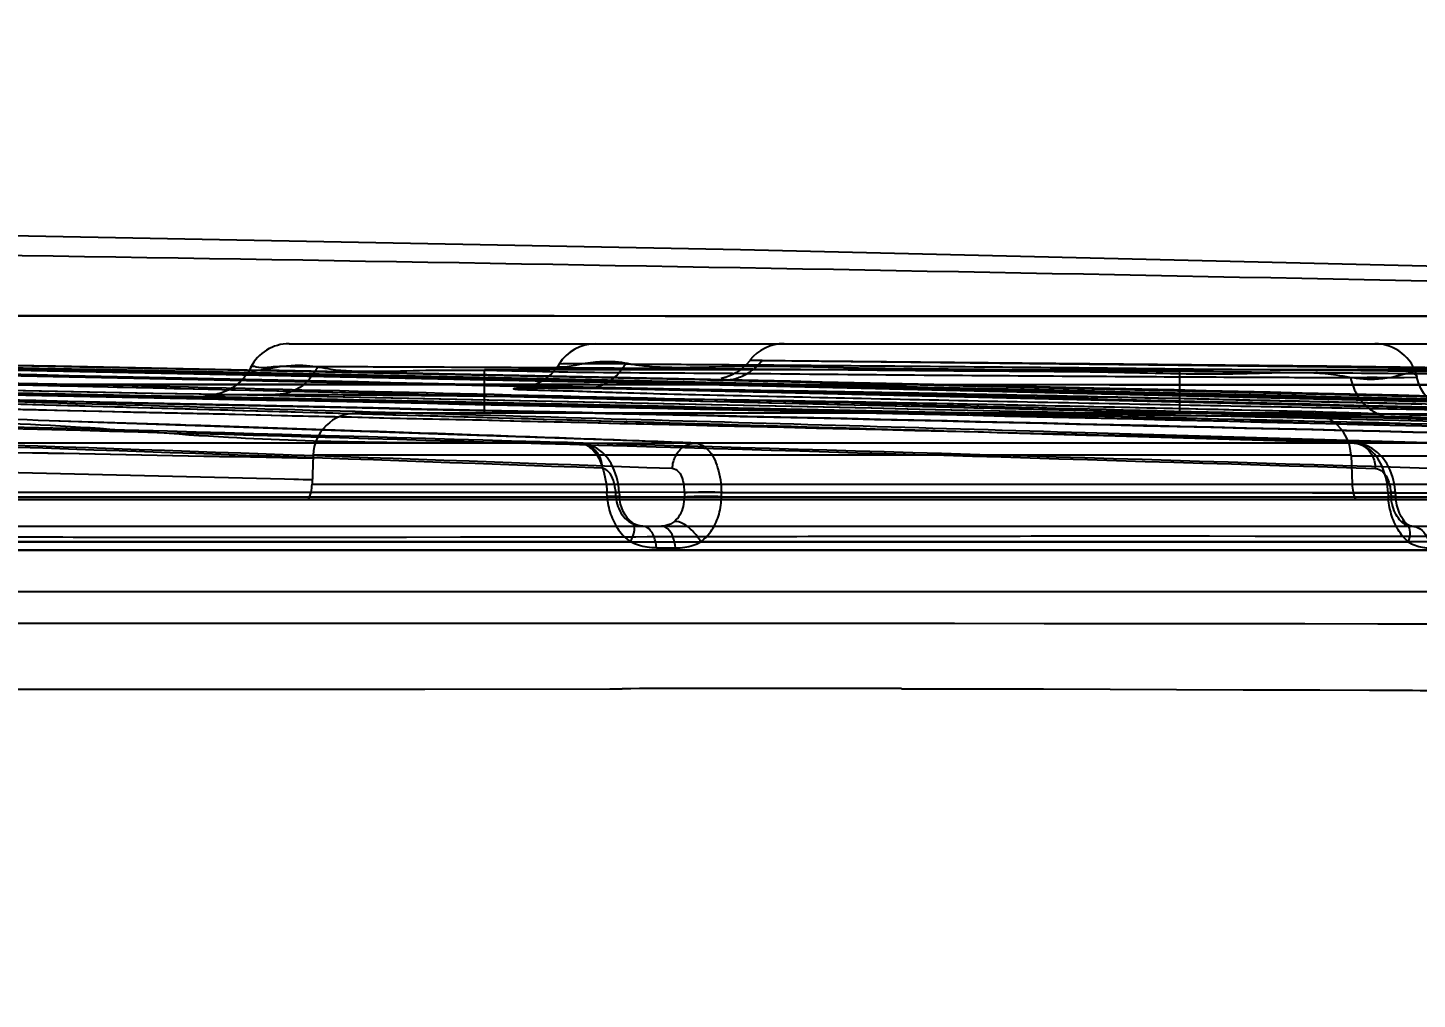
# Model space of a CAD drawing. Header units: millimetres. Extents: x 1236 to 1656, y -100 to 494.
# Drawn here: x 1505.091 to 1508.289, y 392.022 to 394.258 of the extents above; entities that cross this region are included whole.
import ezdxf

# ---------------------------------------------------------------- set-up
doc = ezdxf.new("R2010")
doc.units = ezdxf.units.MM
doc.header["$LTSCALE"] = 0.1
doc.layers.add('DIM', color=3, linetype='Continuous')
doc.styles.get("Standard").update_dxf_attribs({"font": 'arial.ttf'})
doc.dimstyles.new('ISO-25', dxfattribs={"dimtxt": 2.5, "dimasz": 2.5, "dimexe": 1.25, "dimexo": 0.625, "dimtad": 1, "dimlfac": 5, "dimtxsty": 'Standard', "dimcen": 2.5, "dimadec": 0, "dimazin": 0, "dimtfac": 1, "dimtmove": 0, "dimatfit": 3, "dimfxl": 0, "dimarcsym": 0})

# ---------------------------------------------------------------- blocks, each defined once
blk = doc.blocks.new('*D54')
at = {"layer": 'Defpoints', "color": 0}
for p in [(1493.4392, 422.6607), (1493.4392, 405.5297), (1563.4408, 391.5294)]:
    blk.add_point(p, dxfattribs=at)
at = {"layer": 'DIM', "color": 0, "lineweight": -2}
for p, q in [((1493.4392, 406.1547), (1493.4392, 423.9107)), ((1563.4408, 392.1544), (1563.4408, 423.9107)), ((1560.9408, 422.6607), (1495.9392, 422.6607))]:
    blk.add_line(p, q, dxfattribs=at)
at = {"layer": 'DIM', "color": 0}
for points in [[(1495.9392, 423.0773), (1495.9392, 422.244), (1493.4392, 422.6607)], [(1560.9408, 423.0773), (1560.9408, 422.244), (1563.4408, 422.6607)]]:
    blk.add_solid(points, dxfattribs=at)
at = {"layer": 'DIM', "color": 0, "insert": (1528.44, 424.5629), "char_height": 2.5, "attachment_point": 5}
blk.add_mtext('350', dxfattribs=at)

msp = doc.modelspace()

# ---------------------------------------------------------------- linework, layer by layer
for p, q in [((1505.6931, 393.5307), (1509.33, 393.5307)), ((1505.7579, 393.4773), (1505.7189, 393.4773)), ((1508.881, 393.4707), (1506.1421, 393.4707)), ((1506.1421, 393.3707), (1506.1421, 393.4707)), ((1506.3229, 393.4842), (1506.314, 393.4839)), ((1506.3345, 393.4843), (1506.3229, 393.4842)), ((1506.3535, 393.4843), (1506.3345, 393.4843)), ((1506.3575, 393.4843), (1506.3535, 393.4843)), ((1506.3841, 393.4843), (1506.3575, 393.4843)), ((1506.4667, 393.4842), (1506.3841, 393.484)), ((1506.7546, 393.4924), (1506.7533, 393.4924)), ((1506.7813, 393.4924), (1506.754, 393.4921)), ((1506.7558, 393.4924), (1506.7546, 393.4924)), ((1508.081, 393.4786), (1506.7558, 393.4924)), ((1506.7813, 393.4921), (1508.081, 393.4772)), ((1507.7422, 393.3707), (1507.7422, 393.4707)), ((1509.3978, 393.4623), (1508.081, 393.4786)), ((1508.081, 393.4772), (1509.4237, 393.4619)), ((1506.6851, 393.4463), (1506.6557, 393.4471)), ((1506.6625, 393.447), (1506.666, 393.4468)), ((1506.666, 393.4468), (1506.6855, 393.4463)), ((1509.5346, 393.3788), (1506.6851, 393.4463)), ((1508.1352, 393.4529), (1508.1738, 393.4529)), ((1508.1963, 393.4529), (1508.1738, 393.4529)), ((1508.1963, 393.4529), (1508.2589, 393.4531)), ((1508.2582, 393.453), (1508.2876, 393.4536)), ((1505.5177, 393.4126), (1505.5212, 393.4127)), ((1505.5212, 393.4127), (1505.5255, 393.4128)), ((1505.5255, 393.4128), (1505.5308, 393.413)), ((1505.5269, 393.4131), (1505.6615, 393.414)), ((1505.5308, 393.413), (1505.5371, 393.4131)), ((1505.5371, 393.4131), (1505.5444, 393.4133)), ((1505.5444, 393.4133), (1505.5527, 393.4134)), ((1505.5527, 393.4134), (1505.5621, 393.4135)), ((1505.5621, 393.4135), (1505.5726, 393.4136)), ((1505.5726, 393.4136), (1505.5844, 393.4137)), ((1505.5844, 393.4137), (1505.5975, 393.4138)), ((1505.5975, 393.4138), (1505.6119, 393.4139)), ((1505.6119, 393.4139), (1505.6278, 393.4139)), ((1505.6278, 393.4139), (1505.6452, 393.4139)), ((1505.6452, 393.4139), (1505.6641, 393.4139)), ((1505.7484, 393.4137), (1505.7858, 393.4135)), ((1505.7858, 393.4135), (1505.8251, 393.4133)), ((1505.8251, 393.4133), (1505.866, 393.413)), ((1505.866, 393.413), (1505.9085, 393.4126)), ((1505.9085, 393.4126), (1505.9523, 393.4122)), ((1505.9523, 393.4122), (1505.9974, 393.4118)), ((1505.9974, 393.4118), (1506.0436, 393.4113)), ((1506.0436, 393.4113), (1506.0908, 393.4108)), ((1506.0908, 393.4108), (1506.139, 393.4102)), ((1506.139, 393.4102), (1506.1879, 393.4096)), ((1506.1879, 393.4096), (1506.2376, 393.409)), ((1506.2249, 393.4283), (1506.2266, 393.4284)), ((1506.2266, 393.4284), (1506.2291, 393.4284)), ((1506.2291, 393.4284), (1506.2323, 393.4285)), ((1506.2323, 393.4285), (1506.2383, 393.4286)), ((1506.2376, 393.409), (1506.2878, 393.4084)), ((1506.2383, 393.4286), (1506.2457, 393.4287)), ((1506.3736, 393.4282), (1506.241, 393.4287)), ((1506.2457, 393.4287), (1506.2544, 393.4287)), ((1506.2544, 393.4287), (1506.2645, 393.4287)), ((1506.2645, 393.4287), (1506.2761, 393.4288)), ((1506.2761, 393.4288), (1506.2893, 393.4287)), ((1506.2878, 393.4084), (1506.3385, 393.4077)), ((1506.2893, 393.4287), (1506.3042, 393.4287)), ((1506.3042, 393.4287), (1506.3209, 393.4286)), ((1506.3209, 393.4286), (1506.3396, 393.4285)), ((1506.3385, 393.4077), (1506.3896, 393.407)), ((1506.3396, 393.4285), (1506.3605, 393.4283)), ((1506.3605, 393.4283), (1506.3757, 393.4282)), ((1506.3896, 393.407), (1506.4411, 393.4062)), ((1506.4411, 393.4062), (1506.4928, 393.4055)), ((1506.4801, 393.4271), (1506.5271, 393.4265)), ((1506.4928, 393.4055), (1506.5446, 393.4047)), ((1506.5271, 393.4265), (1506.5767, 393.4259)), ((1506.5446, 393.4047), (1506.5965, 393.4039)), ((1506.5767, 393.4259), (1506.6285, 393.4251)), ((1506.5965, 393.4039), (1506.6483, 393.403)), ((1506.6285, 393.4251), (1506.6823, 393.4244)), ((1506.6483, 393.403), (1506.7001, 393.4022)), ((1506.6823, 393.4244), (1506.7379, 393.4235)), ((1506.7379, 393.4235), (1506.795, 393.4226)), ((1506.795, 393.4226), (1506.8535, 393.4216)), ((1506.8535, 393.4216), (1506.9132, 393.4206)), ((1506.9132, 393.4206), (1506.9739, 393.4196)), ((1506.9739, 393.4196), (1507.0353, 393.4185)), ((1507.0353, 393.4185), (1507.0975, 393.4174)), ((1507.0975, 393.4174), (1507.1601, 393.4162)), ((1507.1601, 393.4162), (1507.223, 393.415)), ((1507.223, 393.415), (1507.2862, 393.4138)), ((1507.2862, 393.4138), (1507.3494, 393.4126)), ((1507.3494, 393.4126), (1507.4125, 393.4113)), ((1507.4125, 393.4113), (1507.4754, 393.41)), ((1507.4754, 393.41), (1507.5379, 393.4087)), ((1507.5379, 393.4087), (1507.6, 393.4074)), ((1507.6922, 393.4055), (1507.7527, 393.4042)), ((1507.7527, 393.4042), (1507.8125, 393.4029)), ((1506.7001, 393.4022), (1506.7517, 393.4013)), ((1506.7517, 393.4013), (1506.803, 393.4005)), ((1506.803, 393.4005), (1506.854, 393.3996)), ((1506.854, 393.3996), (1506.9047, 393.3987)), ((1506.9047, 393.3987), (1506.9799, 393.3973)), ((1506.9799, 393.3973), (1507.0539, 393.396)), ((1507.4251, 393.3887), (1507.4893, 393.3873)), ((1507.4893, 393.3873), (1507.531, 393.3864)), ((1507.6117, 393.3847), (1507.6697, 393.3834)), ((1507.6697, 393.3834), (1507.7256, 393.3821)), ((1507.7256, 393.3821), (1507.7792, 393.3809)), ((1507.7792, 393.3809), (1507.8306, 393.3797)), ((1507.8306, 393.3797), (1507.8797, 393.3785)), ((1507.8797, 393.3785), (1507.9265, 393.3774)), ((1507.9265, 393.3774), (1507.971, 393.3763)), ((1507.9291, 393.4003), (1508.0139, 393.3984)), ((1507.971, 393.3763), (1508.0132, 393.3752)), ((1508.0132, 393.3752), (1508.053, 393.3742)), ((1508.053, 393.3742), (1508.0906, 393.3732)), ((1508.0906, 393.3732), (1508.1258, 393.3722)), ((1508.1225, 393.3958), (1508.2005, 393.394)), ((1508.1258, 393.3722), (1508.1587, 393.3713)), ((1508.1587, 393.3713), (1508.1893, 393.3704)), ((1506.6174, 393.3023), (1505.1406, 393.3535)), ((1508.0365, 393.3707), (1505.8478, 393.3707)), ((1509.1754, 393.3683), (1508.0573, 393.3683)), ((1508.1893, 393.3704), (1508.2177, 393.3696)), ((1508.2177, 393.3696), (1508.2438, 393.3688)), ((1508.3717, 393.3602), (1508.2374, 393.3602)), ((1508.2438, 393.3688), (1508.2676, 393.368)), ((1508.2676, 393.368), (1508.2891, 393.3673)), ((1506.3618, 393.302), (1500.2758, 393.3045)), ((1502.4783, 393.3037), (1508.1439, 393.3015)), ((1506.3633, 393.302), (1506.352, 393.3024)), ((1505.7478, 393.2742), (1505.7455, 393.2072)), ((1508.1365, 393.2742), (1505.7478, 393.2742)), ((1508.1365, 393.2742), (1508.1388, 393.2072)), ((1509.2754, 393.2718), (1508.1365, 393.2718)), ((1500.3004, 393.1908), (1506.4241, 393.1883)), ((1508.2216, 393.1878), (1502.5129, 393.19)), ((1505.7455, 393.2072), (1509.2776, 393.2072)), ((1506.4522, 393.1885), (1506.4241, 393.1883)), ((1506.4246, 393.1793), (1506.4241, 393.1883)), ((1506.4527, 393.1795), (1506.4246, 393.1793)), ((1506.4522, 393.1885), (1506.4443, 393.187)), ((1506.4447, 393.1782), (1506.4443, 393.187)), ((1506.4527, 393.1795), (1506.4447, 393.1782)), ((1506.4522, 393.1885), (1506.4527, 393.1795)), ((1506.6027, 393.1869), (1506.6026, 393.1782)), ((1506.6876, 393.1793), (1506.6876, 393.1882)), ((1508.2216, 393.1878), (1508.2221, 393.1793)), ((1508.2282, 393.1867), (1508.229, 393.1783)), ((1508.2392, 393.1795), (1508.2388, 393.1879)), ((1512.2577, 393.1718), (1474.6207, 393.1718)), ((1476.6082, 393.1718), (1505.5604, 393.1718)), ((1494.4903, 393.1782), (1512.0534, 393.1782)), ((1494.8571, 393.1782), (1512.0598, 393.1782)), ((1512.1556, 393.1718), (1505.5604, 393.1718)), ((1505.5604, 393.1718), (1512.7532, 393.1718)), ((1494.5536, 393.1107), (1512.0649, 393.1107)), ((1505.4622, 393.0855), (1505.5625, 393.0855)), ((1505.5625, 393.0855), (1505.6476, 393.0855)), ((1505.6476, 393.0855), (1505.904, 393.0856)), ((1505.904, 393.0856), (1505.9339, 393.0856)), ((1505.9339, 393.0856), (1505.963, 393.0856)), ((1505.963, 393.0856), (1506.0872, 393.0858)), ((1506.0872, 393.0858), (1506.1463, 393.0858)), ((1507.7955, 393.0881), (1507.8107, 393.0881)), ((1507.8107, 393.0881), (1507.9159, 393.088)), ((1507.9159, 393.088), (1507.9744, 393.088)), ((1507.9744, 393.088), (1508.2443, 393.0877)), ((1508.2443, 393.0877), (1508.3291, 393.0876)), ((1511.9031, 393.0555), (1502.4445, 393.0554)), ((1506.4782, 393.0743), (1502.4454, 393.0744)), ((1502.457, 393.0744), (1508.268, 393.0744)), ((1506.5384, 393.0607), (1506.582, 393.0607)), ((1510.6135, 393.0744), (1506.6403, 393.0744)), ((1502.4374, 392.9607), (1511.8036, 392.9607)), ((1505.3846, 392.8868), (1504.9551, 392.8869)), ((1505.533, 392.8868), (1505.3846, 392.8868)), ((1505.6693, 392.8868), (1505.533, 392.8868)), ((1505.8275, 392.8868), (1505.6693, 392.8868)), ((1506.0046, 392.8868), (1505.8275, 392.8868)), ((1506.2543, 392.8867), (1506.0046, 392.8868)), ((1506.4606, 392.8867), (1506.2543, 392.8867)), ((1507.0391, 392.8865), (1506.4606, 392.8867)), ((1507.0497, 392.8865), (1507.0391, 392.8865)), ((1507.101, 392.8865), (1507.0497, 392.8865)), ((1507.1847, 392.8864), (1507.101, 392.8865)), ((1507.2242, 392.8864), (1507.1847, 392.8864)), ((1507.4301, 392.8862), (1507.2242, 392.8864)), ((1507.6138, 392.8861), (1507.4301, 392.8862)), ((1507.7512, 392.886), (1507.6138, 392.8861)), ((1507.7617, 392.886), (1507.7512, 392.886)), ((1507.7826, 392.886), (1507.7617, 392.886)), ((1507.8536, 392.8859), (1507.7826, 392.886)), ((1507.8875, 392.8859), (1507.8536, 392.8859)), ((1507.9934, 392.8858), (1507.8875, 392.8859)), ((1508.0299, 392.8857), (1507.9934, 392.8858)), ((1508.1978, 392.8855), (1508.0299, 392.8857)), ((1508.2084, 392.8855), (1508.1978, 392.8855)), ((1508.3313, 392.8854), (1508.2084, 392.8855)), ((1505.8648, 392.7357), (1505.9077, 392.7358)), ((1505.9077, 392.7358), (1506.0051, 392.7359)), ((1506.0051, 392.7359), (1506.4306, 392.7366)), ((1506.4306, 392.7366), (1506.4593, 392.7367)), ((1507.1023, 392.7367), (1507.2822, 392.7364)), ((1507.2822, 392.7364), (1507.429, 392.7361)), ((1507.429, 392.7361), (1507.888, 392.7344)), ((1507.888, 392.7344), (1507.9833, 392.734)), ((1507.9833, 392.734), (1508.0251, 392.7338)), ((1508.0251, 392.7338), (1508.0647, 392.7337)), ((1508.0647, 392.7337), (1508.1791, 392.7332)), ((1508.1791, 392.7332), (1508.1968, 392.7332)), ((1508.1968, 392.7332), (1508.2075, 392.7331))]:
    msp.add_line(p, q)
for points in [[(1512.4373, 393.597), (1509.6293, 393.6774), (1506.7316, 393.7469), (1503.734, 393.8044), (1500.66, 393.8482), (1497.543, 393.877)], [(1508.1449, 393.3015), (1505.8595, 393.3688), (1503.6695, 393.4303), (1501.5749, 393.4836), (1499.5757, 393.5268), (1497.6719, 393.5591), (1495.8636, 393.5799)], [(1510.4852, 393.303), (1507.8781, 393.3681), (1505.38, 393.4284), (1502.9906, 393.4813), (1500.7101, 393.5247), (1498.5385, 393.5573), (1496.4757, 393.5786)], [(1511.341, 393.306), (1508.6715, 393.374), (1506.1135, 393.4342), (1503.6668, 393.4853), (1501.3316, 393.5264), (1499.1079, 393.5571), (1496.9955, 393.5773)], [(1511.6993, 393.3081), (1509.0586, 393.3792), (1506.5213, 393.4394), (1504.0875, 393.4888), (1501.7572, 393.5277), (1499.5305, 393.5566), (1497.4073, 393.5761)], [(1511.8168, 393.3088), (1509.2942, 393.3781), (1506.8307, 393.4372), (1504.4263, 393.4863), (1502.0812, 393.5255), (1499.7953, 393.5552), (1497.5687, 393.5756)], [(1511.9974, 393.3098), (1509.6337, 393.3766), (1507.273, 393.4344), (1504.9153, 393.483), (1502.5606, 393.5226), (1500.209, 393.5531), (1497.8604, 393.5746)], [(1512.0018, 393.3099), (1509.6432, 393.3766), (1507.2871, 393.4343), (1504.9334, 393.4829), (1502.5824, 393.5224), (1500.2339, 393.553), (1497.888, 393.5745)], [(1512.0104, 393.3099), (1509.7675, 393.3737), (1507.4805, 393.4302), (1505.1497, 393.479), (1502.7749, 393.5197), (1500.3563, 393.5517), (1497.8939, 393.5745)], [(1505.6049, 393.4759), (1505.5975, 393.4635), (1505.5893, 393.4528), (1505.5806, 393.4436), (1505.5714, 393.4358), (1505.5621, 393.4293), (1505.5526, 393.424), (1505.5435, 393.4199), (1505.5354, 393.4169), (1505.5285, 393.415), (1505.5234, 393.4138), (1505.5198, 393.4131), (1505.5171, 393.4127), (1505.5155, 393.4125), (1505.5144, 393.4124), (1505.5138, 393.4123), (1505.5137, 393.4123), (1505.5139, 393.4123), (1505.5144, 393.4124), (1505.5153, 393.4124), (1505.5164, 393.4125), (1505.5177, 393.4126)], [(1506.3147, 393.4835), (1506.3063, 393.4718), (1506.2969, 393.4616), (1506.2869, 393.4528), (1506.2763, 393.4454), (1506.2657, 393.4396), (1506.2556, 393.4353), (1506.2466, 393.4324), (1506.2395, 393.4306), (1506.234, 393.4295), (1506.2302, 393.4289), (1506.2277, 393.4286), (1506.2259, 393.4284), (1506.2248, 393.4283), (1506.2242, 393.4283), (1506.224, 393.4283)], [(1506.7536, 393.4921), (1506.7441, 393.4816), (1506.7336, 393.4724), (1506.7224, 393.4647), (1506.7108, 393.4584), (1506.6988, 393.4536), (1506.6869, 393.4503)], [(1506.6572, 393.4472), (1506.6632, 393.4472), (1506.6798, 393.447), (1506.7067, 393.4466), (1506.7442, 393.4459), (1506.7923, 393.4449), (1506.8506, 393.4438), (1506.9187, 393.4423), (1506.9961, 393.4407), (1507.0816, 393.4389), (1507.1742, 393.4369), (1507.273, 393.4347), (1507.3772, 393.4324), (1507.4862, 393.4299), (1507.599, 393.4273), (1507.7153, 393.4247), (1507.8342, 393.4219), (1507.955, 393.4191), (1508.0769, 393.4162), (1508.1991, 393.4132), (1508.321, 393.4103)], [(1508.3841, 393.3633), (1508.3863, 393.3632), (1508.3871, 393.3631), (1508.3876, 393.3631), (1508.3879, 393.363), (1508.3879, 393.363), (1508.3876, 393.3631), (1508.3868, 393.3632), (1508.3856, 393.3633), (1508.3836, 393.3636), (1508.3809, 393.3641), (1508.3771, 393.3649), (1508.372, 393.3662), (1508.3655, 393.3682), (1508.3577, 393.3711), (1508.349, 393.3753), (1508.3395, 393.3808), (1508.3299, 393.3876), (1508.3206, 393.3958), (1508.3118, 393.4054), (1508.3039, 393.4161), (1508.2971, 393.4278), (1508.2917, 393.4404), (1508.2876, 393.4537)], [(1505.6641, 393.4139), (1505.6798, 393.4139), (1505.6962, 393.4139), (1505.713, 393.4138), (1505.7305, 393.4138), (1505.7484, 393.4137)], [(1506.224, 393.4283), (1506.2243, 393.4283), (1506.2249, 393.4283)], [(1506.3757, 393.4282), (1506.3949, 393.428), (1506.415, 393.4278), (1506.4359, 393.4276), (1506.4576, 393.4274), (1506.4801, 393.4271)], [(1507.6, 393.4074), (1507.6616, 393.4061), (1507.6922, 393.4055)], [(1507.8125, 393.4029), (1507.9004, 393.4009), (1507.9291, 393.4003)], [(1507.0539, 393.396), (1507.1268, 393.3946), (1507.1508, 393.3941)], [(1507.1508, 393.3941), (1507.2218, 393.3928), (1507.2451, 393.3923)], [(1507.2451, 393.3923), (1507.3141, 393.3909), (1507.3367, 393.3905)], [(1507.3367, 393.3905), (1507.4033, 393.3891), (1507.4251, 393.3887)], [(1507.531, 393.3864), (1507.5918, 393.3851), (1507.6117, 393.3847)], [(1508.0139, 393.3984), (1508.0958, 393.3965), (1508.1225, 393.3958)], [(1508.2005, 393.394), (1508.2752, 393.3922), (1508.2994, 393.3916)], [(1506.4522, 393.1885), (1506.4504, 393.2058), (1506.4467, 393.2229), (1506.4411, 393.2398), (1506.4338, 393.255), (1506.4247, 393.2688), (1506.414, 393.2804), (1506.402, 393.2897), (1506.3891, 393.2964), (1506.3761, 393.3004), (1506.3635, 393.302)], [(1508.2388, 393.188), (1508.2368, 393.2055), (1508.2328, 393.2227), (1508.2267, 393.2395), (1508.2187, 393.2547), (1508.209, 393.2684), (1508.1977, 393.28), (1508.1851, 393.2893), (1508.1717, 393.296), (1508.1582, 393.3), (1508.145, 393.3015)], [(1506.4819, 393.1194), (1506.4763, 393.1242), (1506.4709, 393.1301), (1506.466, 393.137), (1506.4617, 393.1447), (1506.4582, 393.153), (1506.4555, 393.1616), (1506.4536, 393.1706), (1506.4527, 393.1795)], [(1508.2646, 393.1163), (1508.2606, 393.1203), (1508.2563, 393.1259), (1508.252, 393.1328), (1508.2481, 393.1408), (1508.2448, 393.1497), (1508.2421, 393.1593), (1508.2402, 393.1693), (1508.2392, 393.1795)], [(1506.5066, 393.1107), (1506.5005, 393.1112), (1506.4941, 393.1129), (1506.4878, 393.1157), (1506.482, 393.1193)], [(1508.2762, 393.1107), (1508.2746, 393.1108), (1508.2721, 393.1116), (1508.2687, 393.1133), (1508.2648, 393.1162)]]:
    msp.add_lwpolyline(points)
for centre, radius, start, end in [((1505.6931, 393.4307), 0.1, 90, 152.8891), ((1506.3987, 393.4307), 0.1, 90, 147.867), ((1506.8319, 393.4307), 0.1, 90, 141.877), ((1508.1912, 393.4307), 0.1, 13.3983, 90), ((1493.3698, -224.0372), 617.5703, 88.2712144, 89.5829198), ((1493.3854, -222.7507), 616.2838, 88.2696343, 89.5819234), ((1505.8478, 393.2707), 0.1, 90, 178), ((1508.0365, 393.2707), 0.1, 2, 90), ((1486.1866, -400.7945), 794.2528, 88.5888431, 88.8865301), ((1486.0427, -406.639), 800.0986, 88.5888504, 88.8843634), ((1493.3247, -223.7331), 617.1245, 88.8465343, 89.0597381), ((1493.3313, -223.4319), 616.8233, 88.8465843, 89.0596112), ((1505.6456, 393.2107), 0.1, 336.8993, 358), ((1508.2388, 393.2107), 0.1, 182, 203.099), ((1506.8022, 122.3056), 270.4313, 89.936436, 90.072665)]:
    msp.add_arc(centre, radius, start, end)
for points, knots in [([(1475.0491, 393.5958), (1478.1135, 393.6726), (1484.2434, 393.7878), (1493.4397, 393.8454), (1502.6359, 393.7878), (1508.7658, 393.6726), (1511.8302, 393.5958)], [0, 0, 0, 0, 0.25, 0.5, 0.75, 1, 1, 1, 1]), ([(1493.4391, 393.5932), (1493.8427, 393.5932), (1494.6493, 393.5934), (1495.8581, 393.5941), (1497.0639, 393.5948), (1498.2654, 393.5953), (1499.4608, 393.5954), (1501.0357, 393.5952), (1502.5928, 393.595), (1504.1228, 393.5947), (1505.2273, 393.5946), (1506.2873, 393.5945), (1507.2854, 393.5943), (1508.1996, 393.5941), (1509.0118, 393.5942), (1509.7094, 393.5943), (1510.2861, 393.5944), (1510.6899, 393.5946), (1510.9551, 393.5948), (1511.1581, 393.5949), (1511.3656, 393.5951), (1511.5703, 393.5954), (1511.7092, 393.5956), (1511.8019, 393.5958), (1511.8806, 393.596), (1511.9706, 393.5961), (1512.0689, 393.5963), (1512.1547, 393.5964), (1512.228, 393.5966), (1512.29, 393.5967), (1512.3345, 393.5969), (1512.3646, 393.5969), (1512.383, 393.597), (1512.3986, 393.597), (1512.4116, 393.597), (1512.4207, 393.597), (1512.4267, 393.597), (1512.4302, 393.597), (1512.433, 393.597), (1512.4351, 393.597), (1512.4365, 393.597), (1512.4373, 393.597), (1512.4376, 393.597), (1512.4377, 393.597)], [0, 0, 0, 0, 0.063732, 0.127369, 0.190866, 0.254139, 0.317094, 0.379625, 0.502835, 0.562966, 0.621227, 0.677238, 0.730352, 0.778832, 0.821598, 0.85859, 0.888999, 0.912651, 0.922367, 0.930873, 0.9447, 0.955137, 0.963199, 0.966622, 0.969786, 0.975624, 0.980838, 0.985306, 0.989164, 0.992421, 0.995086, 0.996199, 0.997167, 0.997992, 0.998674, 0.999215, 0.999432, 0.999615, 0.999763, 0.999877, 0.999956, 0.999982, 1, 1, 1, 1]), ([(1511.8302, 393.5958), (1511.782, 393.5957), (1511.673, 393.5956), (1511.4994, 393.5953), (1511.2904, 393.595), (1511.0545, 393.5949), (1510.7761, 393.5947), (1510.4434, 393.5945), (1510.0335, 393.5943), (1509.5353, 393.5943), (1508.9554, 393.5942), (1508.3061, 393.5942), (1507.5972, 393.5942), (1506.8634, 393.5943), (1506.1113, 393.5945), (1505.3839, 393.5946), (1504.6656, 393.5947), (1503.9231, 393.5948), (1503.13, 393.5949), (1502.3316, 393.595), (1501.568, 393.5951), (1500.8876, 393.5952), (1500.2497, 393.5953), (1499.6504, 393.5954), (1499.0449, 393.5955), (1498.4567, 393.5955), (1497.8905, 393.5955), (1497.3821, 393.5954), (1496.9082, 393.5954), (1496.4831, 393.5952), (1496.0713, 393.5951), (1495.6791, 393.5949), (1495.2925, 393.5948), (1494.9176, 393.5946), (1494.5485, 393.5944), (1494.182, 393.5942), (1493.8123, 393.594), (1493.5637, 393.594), (1493.4393, 393.594)], [0, 0, 0, 0, 0.007865, 0.01778, 0.028328, 0.041955, 0.056264, 0.073729, 0.096226, 0.123137, 0.154999, 0.190818, 0.229056, 0.270639, 0.310512, 0.35174, 0.389304, 0.427678, 0.472863, 0.518671, 0.557925, 0.597414, 0.62966, 0.661992, 0.695165, 0.728437, 0.757945, 0.787531, 0.811366, 0.835242, 0.856876, 0.878536, 0.899228, 0.919939, 0.939685, 0.959446, 0.979719, 1, 1, 1, 1]), ([(1506.3618, 393.302), (1506.2864, 393.3051), (1506.1214, 393.3014), (1505.8518, 393.3027), (1505.5362, 393.3126), (1505.188, 393.3429), (1504.822, 393.3554), (1504.4387, 393.3689), (1504.0177, 393.3831), (1503.5358, 393.3989), (1502.9868, 393.4164), (1502.3686, 393.4354), (1501.6737, 393.4567), (1500.8964, 393.4784), (1500.0296, 393.5012), (1499.0656, 393.5241), (1497.994, 393.5462), (1496.8029, 393.5663), (1495.9677, 393.5763), (1495.5284, 393.5804)], [0, 0, 0, 0, 0.020886, 0.045648, 0.074644, 0.108252, 0.142373, 0.175979, 0.214437, 0.258965, 0.309439, 0.366477, 0.430193, 0.501884, 0.581704, 0.670234, 0.76879, 0.878402, 1, 1, 1, 1]), ([(1506.6273, 393.3019), (1506.5508, 393.305), (1506.385, 393.3112), (1506.116, 393.3208), (1505.8061, 393.3315), (1505.4511, 393.3434), (1505.0501, 393.3564), (1504.6043, 393.3708), (1504.1107, 393.3874), (1503.5511, 393.4061), (1502.9154, 393.4255), (1502.1909, 393.4479), (1501.3807, 393.471), (1500.476, 393.4955), (1499.4719, 393.52), (1498.3578, 393.5438), (1497.1221, 393.5651), (1496.2566, 393.5756), (1495.802, 393.5799)], [0, 0, 0, 0, 0.021231, 0.045963, 0.074553, 0.107144, 0.144367, 0.185681, 0.23072, 0.281188, 0.340774, 0.406927, 0.481984, 0.565314, 0.657643, 0.760226, 0.874042, 1, 1, 1, 1]), ([(1508.1439, 393.3015), (1507.8699, 393.3096), (1507.2592, 393.3278), (1506.28, 393.3565), (1505.1624, 393.3888), (1503.9282, 393.4232), (1502.5655, 393.4594), (1501.0744, 393.4959), (1499.4528, 393.5306), (1497.7012, 393.5605), (1496.4903, 393.5745), (1495.8634, 393.5799)], [0, 0, 0, 0, 0.066936, 0.149212, 0.239255, 0.339989, 0.450754, 0.572156, 0.704266, 0.846881, 1, 1, 1, 1]), ([(1496.1221, 393.5794), (1496.7408, 393.574), (1497.9367, 393.56), (1499.6685, 393.5303), (1501.2755, 393.4959), (1502.7577, 393.4596), (1504.1166, 393.4236), (1505.3514, 393.3893), (1506.4742, 393.357), (1507.4646, 393.3282), (1508.0853, 393.3098), (1508.3656, 393.3015)], [0, 0, 0, 0, 0.151541, 0.292973, 0.424288, 0.545286, 0.656171, 0.757283, 0.847871, 0.931329, 1, 1, 1, 1]), ([(1496.4755, 393.5786), (1497.0375, 393.5743), (1498.1616, 393.5634), (1499.8001, 393.5412), (1501.3911, 393.5144), (1502.8869, 393.485), (1504.3348, 393.4535), (1505.6878, 393.4219), (1506.993, 393.3903), (1508.2041, 393.3601), (1509.3679, 393.331), (1510.1126, 393.3124), (1510.4848, 393.3031)], [0, 0, 0, 0, 0.120335, 0.240664, 0.350842, 0.461011, 0.560979, 0.660907, 0.750759, 0.840507, 0.920287, 1, 1, 1, 1]), ([(1510.5885, 393.3033), (1510.2164, 393.3126), (1509.472, 393.3313), (1508.3106, 393.3605), (1507.1038, 393.3907), (1505.8067, 393.4223), (1504.4638, 393.4537), (1503.0298, 393.4851), (1501.5497, 393.5142), (1499.9784, 393.5408), (1498.3615, 393.5628), (1497.2531, 393.5737), (1496.6989, 393.578)], [0, 0, 0, 0, 0.08037, 0.160806, 0.250878, 0.341052, 0.440986, 0.540952, 0.650799, 0.760646, 0.880321, 1, 1, 1, 1]), ([(1511.3409, 393.306), (1509.9069, 393.3436), (1506.8793, 393.4215), (1502.0976, 393.5221), (1498.7494, 393.5644), (1496.9954, 393.5773)], [0, 0, 0, 0, 0.299917, 0.633249, 1, 1, 1, 1]), ([(1497.1766, 393.5768), (1498.9096, 393.5638), (1502.2208, 393.5217), (1506.9549, 393.4218), (1509.9559, 393.3439), (1511.3791, 393.3062)], [0, 0, 0, 0, 0.366003, 0.699335, 1, 1, 1, 1]), ([(1497.4073, 393.5761), (1499.1099, 393.5638), (1502.4008, 393.5249), (1507.1648, 393.4302), (1510.2259, 393.35), (1511.6993, 393.3081)], [0, 0, 0, 0, 0.357344, 0.690675, 1, 1, 1, 1]), ([(1511.723, 393.3083), (1510.2589, 393.3502), (1507.2191, 393.4302), (1502.4917, 393.5245), (1499.2282, 393.5633), (1497.5408, 393.5757)], [0, 0, 0, 0, 0.309778, 0.643109, 1, 1, 1, 1]), ([(1511.8167, 393.3089), (1510.326, 393.3523), (1507.2522, 393.4332), (1502.5028, 393.5259), (1499.244, 393.5635), (1497.5686, 393.5756)], [0, 0, 0, 0, 0.313961, 0.647293, 1, 1, 1, 1]), ([(1497.6767, 393.5752), (1499.3394, 393.5631), (1502.5755, 393.5255), (1507.2949, 393.4331), (1510.3515, 393.3524), (1511.835, 393.3089)], [0, 0, 0, 0, 0.352257, 0.685588, 1, 1, 1, 1]), ([(1497.8604, 393.5746), (1499.4272, 393.5633), (1502.5649, 393.5285), (1507.2774, 393.4403), (1510.4228, 393.3573), (1511.9974, 393.3098)], [0, 0, 0, 0, 0.332426, 0.665759, 1, 1, 1, 1]), ([(1512.002, 393.3099), (1510.4305, 393.3573), (1507.2909, 393.4402), (1502.586, 393.5284), (1499.4528, 393.5632), (1497.888, 393.5745)], [0, 0, 0, 0, 0.334113, 0.667441, 1, 1, 1, 1]), ([(1506.4134, 393.244), (1505.1653, 393.29), (1502.7136, 393.3719), (1499.1027, 393.4731), (1496.7396, 393.5106), (1495.5804, 393.5224)], [0, 0, 0, 0, 0.345747, 0.679093, 1, 1, 1, 1]), ([(1495.7496, 393.522), (1496.909, 393.5099), (1499.2714, 393.4721), (1502.8796, 393.3708), (1505.3284, 393.2895), (1506.5746, 393.2439)], [0, 0, 0, 0, 0.321217, 0.65454, 1, 1, 1, 1]), ([(1495.9125, 393.5219), (1497.2288, 393.5092), (1499.9099, 393.4706), (1504.0031, 393.3668), (1506.78, 393.2876), (1508.1925, 393.2436)], [0, 0, 0, 0, 0.321507, 0.654857, 1, 1, 1, 1]), ([(1508.3155, 393.2436), (1506.9082, 393.2873), (1504.1408, 393.366), (1500.0599, 393.4696), (1497.386, 393.5085), (1496.0725, 393.5214)], [0, 0, 0, 0, 0.344905, 0.678229, 1, 1, 1, 1]), ([(1510.5263, 393.2453), (1508.9175, 393.2877), (1505.7522, 393.3645), (1501.0829, 393.4684), (1498.022, 393.5076), (1496.5178, 393.5209)], [0, 0, 0, 0, 0.344576, 0.677922, 1, 1, 1, 1]), ([(1496.656, 393.5203), (1498.1481, 393.5069), (1501.1836, 393.4677), (1505.813, 393.3642), (1508.9505, 393.2878), (1510.5449, 393.2456)], [0, 0, 0, 0, 0.32224, 0.655564, 1, 1, 1, 1]), ([(1497.0296, 393.5197), (1498.5663, 393.5075), (1501.697, 393.4701), (1506.4784, 393.3724), (1509.7231, 393.293), (1511.374, 393.2484)], [0, 0, 0, 0, 0.321331, 0.654667, 1, 1, 1, 1]), ([(1511.3431, 393.2487), (1509.7091, 393.2932), (1506.4973, 393.3725), (1501.7636, 393.4695), (1498.6636, 393.5069), (1497.1417, 393.5192)], [0, 0, 0, 0, 0.345234, 0.678561, 1, 1, 1, 1]), ([(1511.7226, 393.2502), (1510.1351, 393.2954), (1506.9599, 393.3797), (1502.1967, 393.4673), (1499.0211, 393.5067), (1497.4334, 393.5182)], [0, 0, 0, 0, 0.333376, 0.666709, 1, 1, 1, 1]), ([(1497.5145, 393.5176), (1499.0907, 393.5046), (1502.2429, 393.4674), (1506.9704, 393.3782), (1510.1215, 393.2964), (1511.6968, 393.2499)], [0, 0, 0, 0, 0.333361, 0.666693, 1, 1, 1, 1]), ([(1497.5886, 393.5179), (1499.1718, 393.5056), (1502.3382, 393.4694), (1507.0875, 393.3804), (1510.2534, 393.298), (1511.8363, 393.251)], [0, 0, 0, 0, 0.333299, 0.666632, 1, 1, 1, 1]), ([(1511.8123, 393.251), (1510.2399, 393.2971), (1507.0947, 393.3806), (1502.3759, 393.4684), (1499.2296, 393.5059), (1497.6563, 393.5174)], [0, 0, 0, 0, 0.33331, 0.666643, 1, 1, 1, 1]), ([(1505.6041, 393.4763), (1505.597, 393.4624), (1505.713, 393.4921), (1505.7962, 393.4608), (1506.0379, 393.4739), (1506.3055, 393.4646), (1506.6328, 393.4636), (1506.9773, 393.4599), (1507.3211, 393.4574), (1507.6381, 393.4551), (1507.9065, 393.4536), (1508.0667, 393.453), (1508.1352, 393.4529)], [0, 0, 0, 0, 0.018414, 0.072841, 0.159464, 0.272197, 0.403103, 0.542957, 0.681906, 0.810175, 0.91875, 1, 1, 1, 1]), ([(1505.7189, 393.4773), (1505.6979, 393.4773), (1505.6618, 393.4805), (1505.629, 393.4722), (1505.6061, 393.4802), (1505.6041, 393.4763)], [0, 0, 0, 0, 0.550011, 0.885367, 1, 1, 1, 1]), ([(1505.7579, 393.4773), (1505.7568, 393.475), (1505.7545, 393.4704), (1505.7492, 393.4616), (1505.7415, 393.451), (1505.7305, 393.4396), (1505.7179, 393.4299), (1505.7042, 393.4223), (1505.69, 393.4171), (1505.6757, 393.4143), (1505.6661, 393.4139), (1505.6615, 393.414)], [0, 0, 0, 0, 0.062659, 0.125906, 0.253377, 0.384258, 0.514157, 0.641931, 0.766753, 0.885253, 1, 1, 1, 1]), ([(1508.2885, 393.4539), (1508.2848, 393.4693), (1508.1938, 393.4364), (1508.0858, 393.4707), (1507.8569, 393.4563), (1507.5841, 393.4662), (1507.2589, 393.4671), (1506.9143, 393.4708), (1506.5713, 393.4732), (1506.2547, 393.4753), (1505.9866, 393.4767), (1505.8265, 393.4773), (1505.7579, 393.4773)], [0, 0, 0, 0, 0.01877, 0.073454, 0.160204, 0.272932, 0.403725, 0.543396, 0.682148, 0.810255, 0.918742, 1, 1, 1, 1]), ([(1508.8423, 393.4568), (1508.774, 393.4572), (1508.6144, 393.4583), (1508.3468, 393.4606), (1508.0304, 393.4636), (1507.6871, 393.4669), (1507.3429, 393.4711), (1507.0156, 393.4726), (1506.7486, 393.4819), (1506.5053, 393.4694), (1506.4248, 393.4996), (1506.3057, 393.4707), (1506.314, 393.4839)], [0, 0, 0, 0, 0.080977, 0.189379, 0.317556, 0.456482, 0.596367, 0.727347, 0.840189, 0.926944, 0.981503, 1, 1, 1, 1]), ([(1506.3736, 393.4283), (1506.3758, 393.4282), (1506.3802, 393.4282), (1506.3892, 393.4289), (1506.4006, 393.431), (1506.4139, 393.4354), (1506.4267, 393.4419), (1506.4386, 393.4502), (1506.4476, 393.4586), (1506.4542, 393.4659), (1506.4588, 393.4717), (1506.4629, 393.4777), (1506.4655, 393.4818), (1506.4667, 393.4839)], [0, 0, 0, 0, 0.057962, 0.116886, 0.237165, 0.360164, 0.485324, 0.613254, 0.742501, 0.807292, 0.871934, 0.936236, 1, 1, 1, 1]), ([(1506.4667, 393.484), (1506.535, 393.4836), (1506.6945, 393.4826), (1506.962, 393.4805), (1507.278, 393.4777), (1507.6207, 393.4746), (1507.9649, 393.4703), (1508.2898, 393.469), (1508.5625, 393.4587), (1508.7906, 393.4731), (1508.8994, 393.4387), (1508.9892, 393.472), (1508.9933, 393.4567)], [0, 0, 0, 0, 0.081087, 0.189475, 0.317561, 0.456359, 0.596113, 0.726993, 0.839786, 0.926567, 0.981253, 1, 1, 1, 1]), ([(1506.6851, 393.4463), (1506.6873, 393.4462), (1506.6918, 393.4462), (1506.7008, 393.4467), (1506.7121, 393.4484), (1506.7254, 393.4519), (1506.7384, 393.4571), (1506.7507, 393.4639), (1506.7621, 393.4721), (1506.7708, 393.4799), (1506.777, 393.4867), (1506.7799, 393.4903), (1506.7813, 393.4921)], [0, 0, 0, 0, 0.059948, 0.12067, 0.243909, 0.368831, 0.49464, 0.622348, 0.749771, 0.875992, 0.938347, 1, 1, 1, 1]), ([(1512.6555, 393.439), (1512.6554, 393.439), (1512.6551, 393.439), (1512.6543, 393.4391), (1512.6529, 393.4391), (1512.6508, 393.4391), (1512.648, 393.4391), (1512.6445, 393.4391), (1512.6385, 393.4391), (1512.6294, 393.4391), (1512.6164, 393.439), (1512.6008, 393.439), (1512.5824, 393.439), (1512.5523, 393.4389), (1512.5078, 393.4388), (1512.4459, 393.4386), (1512.3726, 393.4385), (1512.2869, 393.4383), (1512.1886, 393.4381), (1512.0986, 393.438), (1512.0199, 393.4378), (1511.927, 393.4376), (1511.7875, 393.4374), (1511.5812, 393.4371), (1511.3716, 393.4369), (1511.1662, 393.4367), (1510.8966, 393.4366), (1510.4847, 393.4364), (1509.8958, 393.4362), (1509.1823, 393.4361), (1508.3518, 393.4361), (1507.4177, 393.4362), (1506.4002, 393.4364), (1505.3225, 393.4366), (1504.2025, 393.4367), (1502.6558, 393.437), (1501.0845, 393.4372), (1499.4975, 393.4374), (1498.2948, 393.4373), (1497.0864, 393.4368), (1495.8734, 393.4361), (1494.6572, 393.4354), (1493.8454, 393.4352), (1493.4392, 393.4352)], [0, 0, 0, 0, 0.000018, 0.000044, 0.000122, 0.000234, 0.00038, 0.000561, 0.000776, 0.001311, 0.001985, 0.002801, 0.003758, 0.004858, 0.007491, 0.01071, 0.014522, 0.018937, 0.024088, 0.029858, 0.032987, 0.036376, 0.044374, 0.054763, 0.068576, 0.077093, 0.086843, 0.110664, 0.141389, 0.178788, 0.222043, 0.271058, 0.324611, 0.3809, 0.439303, 0.499452, 0.622372, 0.684611, 0.747218, 0.810128, 0.873273, 0.936586, 1, 1, 1, 1]), ([(1493.4395, 393.4362), (1493.8474, 393.4362), (1494.6623, 393.4364), (1495.8824, 393.4369), (1497.0978, 393.4374), (1498.307, 393.4377), (1499.5099, 393.4376), (1501.1, 393.4374), (1503.0528, 393.4371), (1504.9696, 393.4368), (1506.4407, 393.4366), (1507.4612, 393.4364), (1508.2623, 393.4363), (1508.8535, 393.4363), (1509.2564, 393.4363), (1509.6294, 393.4364), (1509.9704, 393.4364), (1510.2781, 393.4365), (1510.6231, 393.4366), (1510.9805, 393.4368), (1511.3329, 393.4371), (1511.5988, 393.4373), (1511.7998, 393.4376), (1511.9557, 393.4378), (1512.0835, 393.4381), (1512.1937, 393.4383), (1512.3152, 393.4386), (1512.4379, 393.4388), (1512.5504, 393.439), (1512.618, 393.4391), (1512.6481, 393.4392), (1512.6556, 393.4392)], [0, 0, 0, 0, 0.063689, 0.12722, 0.190484, 0.253422, 0.316005, 0.378287, 0.501663, 0.620872, 0.677539, 0.731322, 0.780187, 0.802618, 0.82362, 0.843074, 0.860853, 0.87686, 0.891117, 0.91471, 0.932661, 0.94612, 0.956222, 0.964048, 0.970467, 0.976161, 0.981256, 0.989445, 0.995302, 0.998822, 1, 1, 1, 1]), ([(1506.6583, 393.4473), (1506.6825, 393.4472), (1506.7619, 393.4454), (1506.9236, 393.4424), (1507.1651, 393.4371), (1507.4701, 393.4303), (1507.8176, 393.4223), (1508.1833, 393.4137), (1508.5432, 393.4049), (1508.8735, 393.3966), (1509.1513, 393.3895), (1509.3567, 393.384), (1509.4671, 393.381), (1509.5076, 393.3798)], [0, 0, 0, 0, 0.025487, 0.083559, 0.170262, 0.279719, 0.404709, 0.53609, 0.66476, 0.783723, 0.883782, 0.95731, 1, 1, 1, 1]), ([(1508.1352, 393.4529), (1508.1359, 393.4498), (1508.1373, 393.4438), (1508.1402, 393.4348), (1508.1437, 393.426), (1508.148, 393.4173), (1508.153, 393.4089), (1508.1588, 393.4008), (1508.1652, 393.3933), (1508.1744, 393.3841), (1508.1847, 393.3764), (1508.1958, 393.3702), (1508.2041, 393.3665), (1508.2125, 393.3637), (1508.2209, 393.3617), (1508.2292, 393.3605), (1508.2347, 393.3602), (1508.2374, 393.3602)], [0, 0, 0, 0, 0.061993, 0.125132, 0.189129, 0.253743, 0.320125, 0.386622, 0.452907, 0.518688, 0.647789, 0.710905, 0.772769, 0.831579, 0.889075, 0.94524, 1, 1, 1, 1]), ([(1508.2374, 393.3602), (1508.1682, 393.3605), (1508.0055, 393.3619), (1507.7302, 393.3649), (1507.4003, 393.3692), (1507.0384, 393.3745), (1506.6707, 393.3805), (1506.316, 393.3869), (1506.018, 393.3935), (1505.7424, 393.3992), (1505.6398, 393.4048), (1505.4663, 393.408), (1505.5169, 393.4128), (1505.5269, 393.4131)], [0, 0, 0, 0, 0.074902, 0.176158, 0.29815, 0.432163, 0.56775, 0.697554, 0.812216, 0.902999, 0.963437, 0.989239, 1, 1, 1, 1]), ([(1505.6615, 393.414), (1505.7308, 393.4139), (1505.8937, 393.413), (1506.1689, 393.4101), (1506.4979, 393.4055), (1506.8584, 393.3996), (1507.2245, 393.3928), (1507.5779, 393.3856), (1507.8757, 393.3785), (1508.1526, 393.3723), (1508.2557, 393.3671), (1508.4325, 393.3638), (1508.3815, 393.3604), (1508.3717, 393.3602)], [0, 0, 0, 0, 0.075125, 0.176369, 0.298126, 0.431607, 0.566547, 0.695871, 0.81041, 0.901729, 0.962961, 0.989351, 1, 1, 1, 1]), ([(1506.241, 393.4287), (1506.231, 393.4286), (1506.1807, 393.4259), (1506.3509, 393.4222), (1506.4522, 393.4177), (1506.725, 393.4115), (1507.0212, 393.4046), (1507.3749, 393.3972), (1507.7423, 393.3899), (1508.1044, 393.383), (1508.4348, 393.3769), (1508.7108, 393.3722), (1508.8739, 393.3696), (1508.9433, 393.3687)], [0, 0, 0, 0, 0.010832, 0.036072, 0.095704, 0.18571, 0.300049, 0.429869, 0.565787, 0.700264, 0.82287, 0.924719, 1, 1, 1, 1]), ([(1509.0755, 393.3674), (1509.0855, 393.3674), (1509.1358, 393.369), (1508.965, 393.3731), (1508.8639, 393.3774), (1508.5916, 393.3843), (1508.2964, 393.3918), (1507.944, 393.4), (1507.5776, 393.408), (1507.2158, 393.4153), (1506.8848, 393.4212), (1506.6075, 393.4256), (1506.4434, 393.4276), (1506.3736, 393.4282)], [0, 0, 0, 0, 0.010789, 0.036138, 0.095877, 0.185787, 0.299668, 0.428995, 0.56451, 0.69887, 0.821777, 0.924133, 1, 1, 1, 1]), ([(1506.3618, 393.302), (1506.373, 393.3016), (1506.3981, 393.2848), (1506.4174, 393.2422), (1506.4233, 393.2075), (1506.4241, 393.1883)], [0, 0, 0, 0, 0.244636, 0.583578, 1, 1, 1, 1]), ([(1506.3618, 393.302), (1506.3705, 393.302), (1506.3886, 393.2964), (1506.408, 393.2743), (1506.4129, 393.2544), (1506.4131, 393.244)], [0, 0, 0, 0, 0.307549, 0.631383, 1, 1, 1, 1]), ([(1506.5748, 393.2439), (1506.5752, 393.2538), (1506.5801, 393.2731), (1506.5991, 393.2957), (1506.618, 393.3019), (1506.6273, 393.3019)], [0, 0, 0, 0, 0.347475, 0.67364, 1, 1, 1, 1]), ([(1510.4848, 393.3031), (1510.2671, 393.3026), (1509.7671, 393.302), (1508.891, 393.3015), (1507.8229, 393.3015), (1507.037, 393.3017), (1506.6273, 393.3019)], [0, 0, 0, 0, 0.169289, 0.388831, 0.681368, 1, 1, 1, 1]), ([(1506.6273, 393.3019), (1506.6386, 393.3015), (1506.6635, 393.2849), (1506.6822, 393.2422), (1506.6874, 393.2074), (1506.6876, 393.1882)], [0, 0, 0, 0, 0.245655, 0.580428, 1, 1, 1, 1]), ([(1508.1439, 393.3015), (1508.1521, 393.3015), (1508.1696, 393.2956), (1508.1876, 393.2733), (1508.1921, 393.2538), (1508.1923, 393.2436)], [0, 0, 0, 0, 0.297884, 0.628751, 1, 1, 1, 1]), ([(1508.2216, 393.1878), (1508.2207, 393.207), (1508.2134, 393.2428), (1508.1873, 393.2865), (1508.1575, 393.3011), (1508.1439, 393.3015)], [0, 0, 0, 0, 0.388359, 0.724721, 1, 1, 1, 1]), ([(1506.4446, 393.1866), (1506.4438, 393.1966), (1506.4409, 393.214), (1506.4312, 393.2357), (1506.4189, 393.2433), (1506.4134, 393.244)], [0, 0, 0, 0, 0.430264, 0.758201, 1, 1, 1, 1]), ([(1506.5746, 393.2439), (1506.58, 393.2433), (1506.592, 393.2357), (1506.6005, 393.2137), (1506.6023, 393.1964), (1506.6026, 393.1865)], [0, 0, 0, 0, 0.23897, 0.564078, 1, 1, 1, 1]), ([(1508.1925, 393.2436), (1508.1987, 393.2429), (1508.2124, 393.236), (1508.2242, 393.2141), (1508.2274, 393.1965), (1508.2282, 393.1867)], [0, 0, 0, 0, 0.262287, 0.590055, 1, 1, 1, 1]), ([(1506.4246, 393.1793), (1506.4255, 393.1654), (1506.4307, 393.1381), (1506.4491, 393.1016), (1506.4679, 393.0822), (1506.4782, 393.0744)], [0, 0, 0, 0, 0.343375, 0.679131, 1, 1, 1, 1]), ([(1506.6026, 393.1782), (1506.61, 393.179), (1506.6278, 393.1798), (1506.6561, 393.1802), (1506.677, 393.1798), (1506.6876, 393.1793)], [0, 0, 0, 0, 0.262053, 0.627221, 1, 1, 1, 1]), ([(1506.6876, 393.1882), (1506.6777, 393.1886), (1506.6576, 393.189), (1506.6292, 393.1886), (1506.6109, 393.1878), (1506.6027, 393.1869)], [0, 0, 0, 0, 0.351295, 0.711442, 1, 1, 1, 1]), ([(1506.6403, 393.0744), (1506.6502, 393.0822), (1506.668, 393.1018), (1506.6842, 393.1385), (1506.6876, 393.1656), (1506.6876, 393.1793)], [0, 0, 0, 0, 0.318692, 0.654145, 1, 1, 1, 1]), ([(1506.6876, 393.1882), (1506.9133, 393.1881), (1507.3483, 393.188), (1507.9802, 393.1878), (1508.565, 393.1878), (1509.0219, 393.1879), (1509.3577, 393.1881), (1509.6492, 393.1882), (1510.0574, 393.1885), (1510.3899, 393.189), (1510.5882, 393.1894)], [0, 0, 0, 0, 0.173571, 0.334586, 0.486, 0.623288, 0.686035, 0.744265, 0.847452, 1, 1, 1, 1]), ([(1508.228, 393.1867), (1508.2314, 393.187), (1508.2418, 393.1871), (1508.2311, 393.1892), (1508.2264, 393.188), (1508.2216, 393.1878)], [0, 0, 0, 0, 0.379411, 0.455512, 1, 1, 1, 1]), ([(1508.268, 393.0744), (1508.259, 393.0824), (1508.2428, 393.1024), (1508.2274, 393.1387), (1508.2229, 393.1656), (1508.222, 393.1793)], [0, 0, 0, 0, 0.308777, 0.647461, 1, 1, 1, 1]), ([(1508.2221, 393.1793), (1508.2268, 393.1795), (1508.2312, 393.1803), (1508.2426, 393.1789), (1508.2321, 393.1785), (1508.2288, 393.1783)], [0, 0, 0, 0, 0.526407, 0.624655, 1, 1, 1, 1]), ([(1506.4447, 393.1782), (1506.4453, 393.1707), (1506.4484, 393.156), (1506.4585, 393.1364), (1506.4686, 393.1259), (1506.4742, 393.1218)], [0, 0, 0, 0, 0.345463, 0.680515, 1, 1, 1, 1]), ([(1506.5794, 393.1218), (1506.5845, 393.1259), (1506.5934, 393.1366), (1506.6013, 393.1563), (1506.6028, 393.1708), (1506.6026, 393.1782)], [0, 0, 0, 0, 0.31358, 0.649075, 1, 1, 1, 1]), ([(1508.2515, 393.1218), (1508.2471, 393.1261), (1508.2393, 393.1371), (1508.2315, 393.1564), (1508.2292, 393.1708), (1508.2288, 393.1782)], [0, 0, 0, 0, 0.300728, 0.642444, 1, 1, 1, 1]), ([(1506.5064, 393.1107), (1506.5027, 393.1107), (1506.4951, 393.1116), (1506.4841, 393.1153), (1506.4774, 393.1194), (1506.4742, 393.1218)], [0, 0, 0, 0, 0.319014, 0.655155, 1, 1, 1, 1]), ([(1506.4819, 393.1194), (1506.4812, 393.1199), (1506.4797, 393.1208), (1506.477, 393.1216), (1506.4751, 393.1218), (1506.4742, 393.1218)], [0, 0, 0, 0, 0.314499, 0.644413, 1, 1, 1, 1]), ([(1506.4782, 393.0744), (1506.4814, 393.0806), (1506.486, 393.092), (1506.4886, 393.1079), (1506.4849, 393.1172), (1506.4819, 393.1194)], [0, 0, 0, 0, 0.438792, 0.768171, 1, 1, 1, 1]), ([(1506.5794, 393.1218), (1506.5766, 393.1194), (1506.5706, 393.1154), (1506.5605, 393.1115), (1506.5534, 393.1107), (1506.5499, 393.1107)], [0, 0, 0, 0, 0.341375, 0.671248, 1, 1, 1, 1]), ([(1506.6403, 393.0744), (1506.6353, 393.0834), (1506.6233, 393.0993), (1506.6027, 393.1162), (1506.5864, 393.1223), (1506.5794, 393.1218)], [0, 0, 0, 0, 0.385798, 0.737718, 1, 1, 1, 1]), ([(1508.2515, 393.1218), (1508.2539, 393.1195), (1508.2589, 393.1155), (1508.2673, 393.1116), (1508.2731, 393.1107), (1508.2759, 393.1107)], [0, 0, 0, 0, 0.36097, 0.696163, 1, 1, 1, 1]), ([(1508.268, 393.0744), (1508.2709, 393.0816), (1508.2745, 393.0952), (1508.2691, 393.1156), (1508.2572, 393.1212), (1508.2515, 393.1218)], [0, 0, 0, 0, 0.399633, 0.708916, 1, 1, 1, 1]), ([(1498.9715, 393.0871), (1499.2498, 393.0871), (1499.6668, 393.0871), (1500.2222, 393.0863), (1500.7748, 393.0852), (1501.3256, 393.0843), (1501.8744, 393.0851), (1502.4183, 393.0867), (1503.0928, 393.0889), (1503.8942, 393.0884), (1504.6829, 393.0865), (1505.2042, 393.0857), (1505.4622, 393.0855)], [0, 0, 0, 0, 0.128622, 0.192739, 0.256702, 0.384029, 0.447329, 0.510347, 0.635438, 0.759056, 0.88076, 1, 1, 1, 1]), ([(1506.1463, 393.0858), (1506.4286, 393.0863), (1506.8468, 393.0874), (1507.3965, 393.0882), (1507.6639, 393.0882), (1507.7955, 393.0881)], [0, 0, 0, 0, 0.51366, 0.760648, 1, 1, 1, 1]), ([(1506.5384, 393.0607), (1506.5377, 393.0694), (1506.5342, 393.0851), (1506.5239, 393.1042), (1506.5118, 393.1107), (1506.5064, 393.1107)], [0, 0, 0, 0, 0.413165, 0.748437, 1, 1, 1, 1]), ([(1506.582, 393.0607), (1506.5812, 393.0694), (1506.5778, 393.0851), (1506.5674, 393.1042), (1506.5551, 393.1107), (1506.5498, 393.1107)], [0, 0, 0, 0, 0.412818, 0.747218, 1, 1, 1, 1]), ([(1508.2759, 393.1107), (1508.2827, 393.1107), (1508.2973, 393.1055), (1508.3126, 393.0864), (1508.3175, 393.0698), (1508.3186, 393.0607)], [0, 0, 0, 0, 0.287091, 0.610796, 1, 1, 1, 1]), ([(1502.4445, 393.0554), (1503.1843, 393.0554), (1504.5248, 393.0554), (1506.3502, 393.0554), (1507.8256, 393.0555), (1509.0136, 393.0554), (1509.9593, 393.0554), (1510.6911, 393.0554), (1511.2292, 393.0552), (1511.611, 393.0555), (1511.8169, 393.0562), (1511.9032, 393.0559)], [0, 0, 0, 0, 0.234635, 0.425168, 0.578946, 0.702579, 0.801963, 0.878897, 0.934701, 0.97261, 1, 1, 1, 1]), ([(1506.5384, 393.0607), (1506.5313, 393.0606), (1506.5172, 393.0617), (1506.4969, 393.0663), (1506.4842, 393.0714), (1506.4782, 393.0744)], [0, 0, 0, 0, 0.345133, 0.679203, 1, 1, 1, 1]), ([(1506.5822, 393.0607), (1506.5892, 393.0607), (1506.6029, 393.0617), (1506.6225, 393.0664), (1506.6346, 393.0715), (1506.6402, 393.0744)], [0, 0, 0, 0, 0.348438, 0.682977, 1, 1, 1, 1]), ([(1508.268, 393.0744), (1508.273, 393.0715), (1508.2837, 393.0665), (1508.3008, 393.0617), (1508.3127, 393.0606), (1508.3186, 393.0607)], [0, 0, 0, 0, 0.328019, 0.66326, 1, 1, 1, 1]), ([(1498.5714, 392.7358), (1499.196, 392.7369), (1500.4385, 392.7378), (1501.9862, 392.7379), (1503.2106, 392.7375), (1503.9656, 392.7371), (1504.562, 392.7361), (1505.0018, 392.7354), (1505.4354, 392.7351), (1505.7224, 392.7355), (1505.8648, 392.7357)], [0, 0, 0, 0, 0.256904, 0.511089, 0.636606, 0.76055, 0.821626, 0.881952, 0.941438, 1, 1, 1, 1]), ([(1508.2075, 392.7331), (1508.3013, 392.7328), (1508.4858, 392.7322), (1508.8416, 392.732), (1509.2614, 392.7333), (1509.7348, 392.7359), (1510.168, 392.7375), (1510.5033, 392.7363), (1510.75, 392.7351), (1510.9653, 392.7346), (1511.2062, 392.7351), (1511.4643, 392.7366), (1511.6855, 392.738), (1511.8745, 392.738), (1512.0356, 392.7372), (1512.1541, 392.7369), (1512.2375, 392.7373), (1512.3084, 392.7382), (1512.3876, 392.7399), (1512.4739, 392.7418), (1512.5275, 392.7419), (1512.5529, 392.7413)], [0, 0, 0, 0, 0.064773, 0.127368, 0.245647, 0.354566, 0.454242, 0.544677, 0.586044, 0.62458, 0.693353, 0.752307, 0.802805, 0.846022, 0.882836, 0.91403, 0.927782, 0.940445, 0.962966, 0.98251, 1, 1, 1, 1])]:
    msp.add_open_spline(points, degree=3, knots=knots)

# ---------------------------------------------------------------- dimensions: what is measured, and where the dimension line sits
at = {"layer": 'DIM'}
dim = msp.add_linear_dim(base=(1493.4392, 422.6607), p1=(1563.4408, 391.5294), p2=(1493.4392, 405.5297), text='350', dimstyle='ISO-25', dxfattribs=at)
dim.commit()
dim.dimension.update_dxf_attribs({"geometry": '*D54', "text_midpoint": (1528.44, 424.5629)})

doc.saveas('drawing.dxf')
